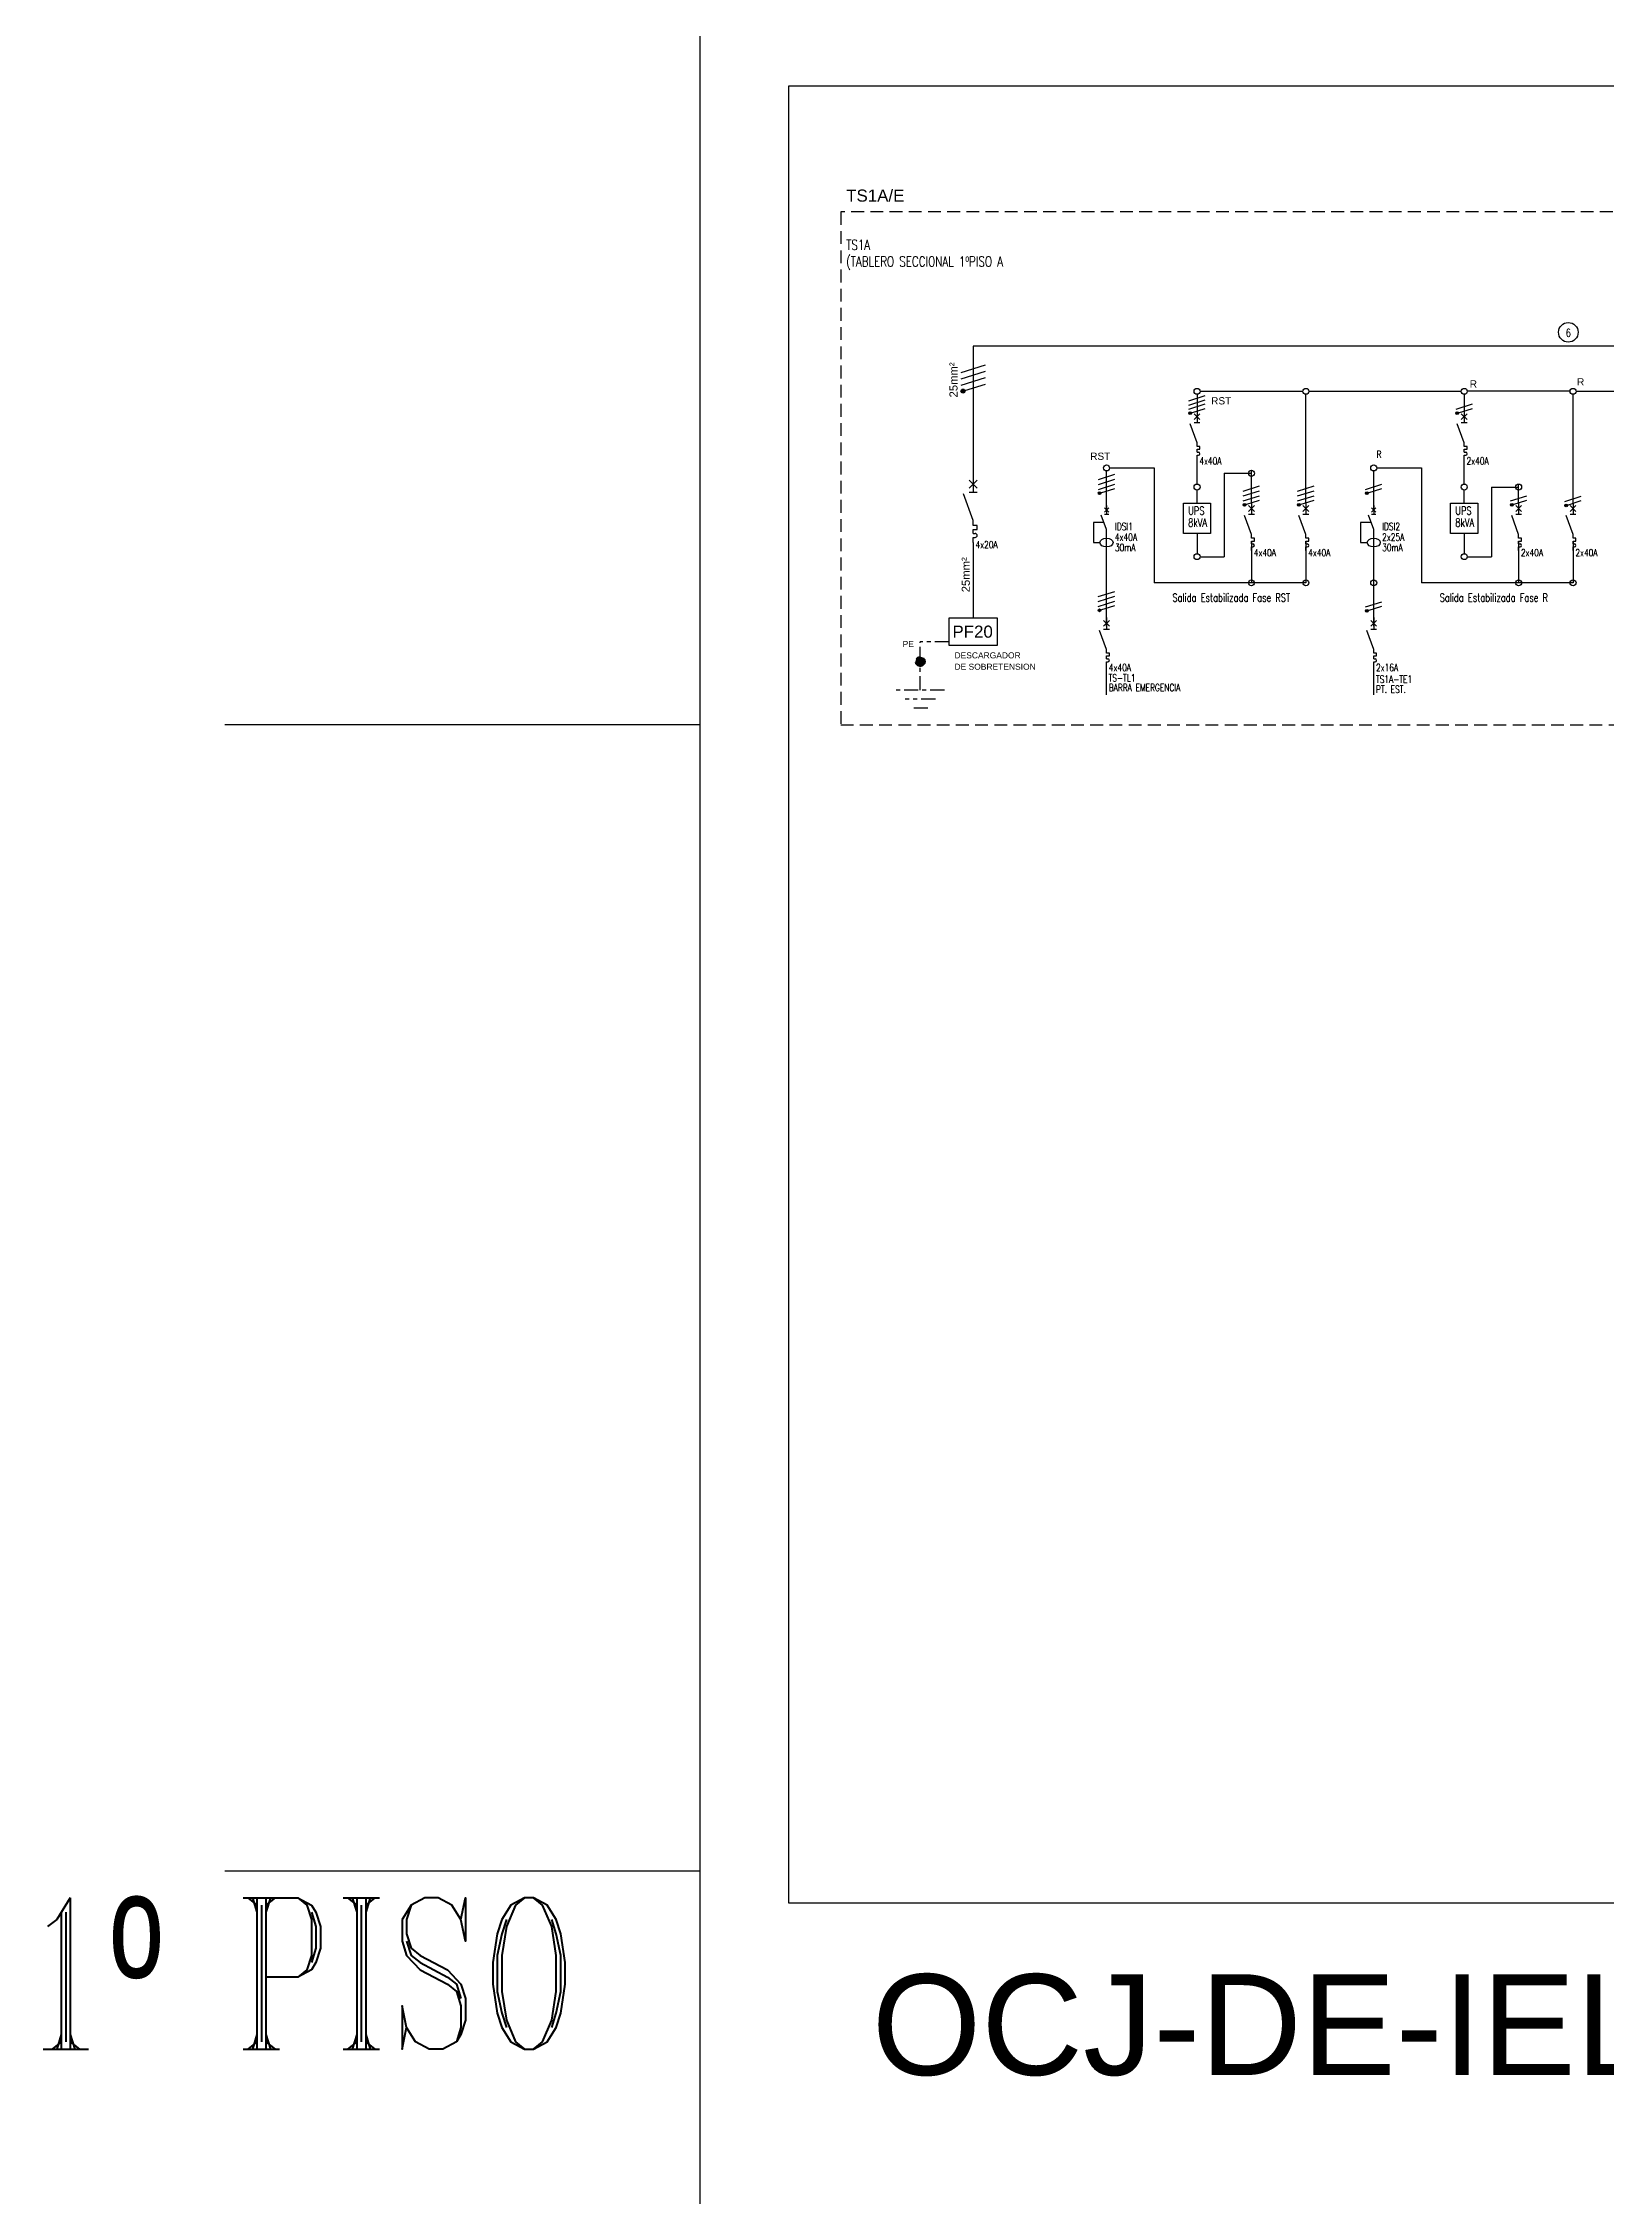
# Model space of a CAD drawing. Extents: x 3521 to 3783, y 1252 to 1654.
# Drawn here: x 3558.8 to 3597.6, y 1438.9 to 1492.3 of the extents above; entities that cross this region are included whole.
import ezdxf
from ezdxf.enums import TextEntityAlignment as Align

# ---------------------------------------------------------------- set-up
doc = ezdxf.new("R2010")
doc.units = 0
doc.linetypes.add('OCJ-ESQUEMAS UNIFILARES-CORREGIDOS IDO-REV.br$0$DASHED', pattern=[19.05, 12.7, -6.35])
doc.linetypes.add('OCJ-ESQUEMAS UNIFILARES-CORREGIDOS IDO-REV.br$0$EJE_5', pattern=[7.1, 5, -1, 0.1, -1])
for name, color, linetype in [('OCJ-ESQUEMAS UNIFILARES-CORREGIDOS IDO-REV.br$0$00-IE', 1, 'Continuous'), ('OCJ-ESQUEMAS UNIFILARES-CORREGIDOS IDO-REV.br$0$00-IE-CABLES', 10, 'Continuous'), ('OCJ-ESQUEMAS UNIFILARES-CORREGIDOS IDO-REV.br$0$01-ELE-APARATOS', 170, 'Continuous'), ('OCJ-ESQUEMAS UNIFILARES-CORREGIDOS IDO-REV.br$0$CABLES', 10, 'Continuous'), ('OCJ-ESQUEMAS UNIFILARES-CORREGIDOS IDO-REV.br$0$ELECTRIC', 4, 'Continuous'), ('OCJ-ESQUEMAS UNIFILARES-CORREGIDOS IDO-REV.br$0$NOMBRE DE PLANOS', 6, 'Continuous'), ('OCJ-ESQUEMAS UNIFILARES-CORREGIDOS IDO-REV.br$0$PAT', 80, 'Continuous'), ('OCJ-ESQUEMAS UNIFILARES-CORREGIDOS IDO-REV.br$0$TEXTO', 7, 'Continuous'), ('OCJ-ESQUEMAS UNIFILARES-CORREGIDOS IDO-REV.br$0$Textos', 4, 'Continuous')]:
    doc.layers.add(name, color=color, linetype=linetype)
doc.styles.add('OCJ-ESQUEMAS UNIFILARES-CORREGIDOS IDO-REV.br$0$ARIAL', font='arial.ttf', dxfattribs={"height": 0.2})
doc.styles.add('OCJ-ESQUEMAS UNIFILARES-CORREGIDOS IDO-REV.br$0$COTAS', font='sanss___.ttf', dxfattribs={"width": 0.7})
doc.styles.add('OCJ-ESQUEMAS UNIFILARES-CORREGIDOS IDO-REV.br$0$Electricidad', font='ROMANS.SHX', dxfattribs={"width": 0.75, "height": 0.175})
doc.styles.add('OCJ-ESQUEMAS UNIFILARES-CORREGIDOS IDO-REV.br$0$ROMANT', font='ROMANT.shx', dxfattribs={"width": 0.7})
doc.styles.add('OCJ-ESQUEMAS UNIFILARES-CORREGIDOS IDO-REV.br$0$Standard', font='arial.ttf')

# ---------------------------------------------------------------- blocks, each defined once
blk = doc.blocks.new('OCJ-ESQUEMAS UNIFILARES-CORREGIDOS IDO-REV.br$0$Unif-Interruptor-Term')
for p, q in [((0, -1.013), (0.045, -1.013)), ((0, -1.103), (0.045, -1.103))]:
    blk.add_line(p, q)
for points in [[(-0.09, 0.177), (0.09, -0.003)], [(-0.09, -0.003), (0.09, 0.177)], [(0, 0.267), (0, -0.093)], [(0, -0.72), (-0.215, -0.128)], [(-0.09, -0.093), (0.09, -0.093)], [(0, -0.833), (0, -0.72)], [(0, -0.923), (0.09, -0.923), (0.09, -0.833), (0, -0.833)], [(0, -1.013), (0, -0.923)], [(0, -1.215), (0, -1.103)]]:
    blk.add_lwpolyline(points)
blk.add_arc((0.045, -1.058), 0.045, 270, 90)
blk = doc.blocks.new('OCJ-ESQUEMAS UNIFILARES-CORREGIDOS IDO-REV.br$0$Unif-Interruptor-Dif')
for points in [[(-0.068, 0.11), (0.068, -0.025)], [(-0.068, -0.025), (0.068, 0.11)], [(0, 0.177), (0, -0.093)], [(-0.081, -0.343), (-0.405, -0.343), (-0.405, -0.97), (-0.202, -0.97)], [(0, -0.565), (-0.162, -0.121)], [(-0.068, -0.093), (0.068, -0.093)], [(0, -1.308), (0, -0.565)]]:
    blk.add_lwpolyline(points)
blk.add_ellipse((0, -0.97), major_axis=(0.203, 0), ratio=0.670814)
blk = doc.blocks.new('OCJ-ESQUEMAS UNIFILARES-CORREGIDOS IDO-REV.br$0$ITM')
at = {"layer": 'OCJ-ESQUEMAS UNIFILARES-CORREGIDOS IDO-REV.br$0$01-ELE-APARATOS'}
for p, q in [((0, 0.225), (0.05, 0.225)), ((0, 0.125), (0.05, 0.125))]:
    blk.add_line(p, q, dxfattribs=at)
for points in [[(0, 1.65), (0, 1.25)], [(0, 0.55), (-0.239, 1.208)], [(-0.1, 1.55), (0.1, 1.35)], [(-0.1, 1.35), (0.1, 1.55)], [(-0.1, 1.25), (0.1, 1.25)], [(0, 0.425), (0, 0.55)], [(0, 0.325), (0.1, 0.325), (0.1, 0.425), (0, 0.425)], [(0, 0.225), (0, 0.325)], [(0, 0), (0, 0.125)]]:
    blk.add_lwpolyline(points, dxfattribs=at)
blk.add_arc((0.05, 0.175), 0.05, 270, 90, dxfattribs=at)

msp = doc.modelspace()

# ---------------------------------------------------------------- hatches: boundary and pattern name
at = {"layer": 'OCJ-ESQUEMAS UNIFILARES-CORREGIDOS IDO-REV.br$0$00-IE-CABLES'}
for points in [[(3587.241, 1483.141, 1), (3587.296, 1483.18, 1)], [(3593.869, 1483.141, 1), (3593.924, 1483.18, 1)], [(3584.997, 1481.152, 1), (3585.051, 1481.192, 1)], [(3588.591, 1480.865, 1), (3588.646, 1480.905, 1)], [(3589.941, 1480.865, 1), (3589.996, 1480.905, 1)], [(3591.624, 1481.152, 1), (3591.679, 1481.192, 1)], [(3595.219, 1480.865, 1), (3595.274, 1480.905, 1)], [(3596.569, 1480.851, 1), (3596.624, 1480.891, 1)], [(3584.995, 1478.249, 1), (3585.05, 1478.289, 1)], [(3591.623, 1478.235, 1), (3591.678, 1478.275, 1)]]:
    msp.add_hatch(color=256, dxfattribs=at).paths.add_polyline_path(points)
at = {"layer": 'OCJ-ESQUEMAS UNIFILARES-CORREGIDOS IDO-REV.br$0$CABLES'}
msp.add_hatch(color=256, dxfattribs=at).paths.add_polyline_path([(3581.674, 1483.735, 1), (3581.593, 1483.676, 1)])
at = {"layer": 'OCJ-ESQUEMAS UNIFILARES-CORREGIDOS IDO-REV.br$0$PAT', "linetype": 'OCJ-ESQUEMAS UNIFILARES-CORREGIDOS IDO-REV.br$0$EJE_5', "ltscale": 0.07}
h = msp.add_hatch(color=256, dxfattribs=at)
h.paths.add_polyline_path([(3580.454, 1476.999), (3580.694, 1476.999, 1)])
h.paths.add_polyline_path([(3580.694, 1476.999), (3580.574, 1476.999), (3580.574, 1476.879, 0.414214)])
h.paths.add_polyline_path([(3580.574, 1476.999), (3580.454, 1476.999, 0.414214), (3580.574, 1476.879)])

# ---------------------------------------------------------------- linework, layer by layer
at = {"layer": 'OCJ-ESQUEMAS UNIFILARES-CORREGIDOS IDO-REV.br$0$00-IE'}
for p, q in [((3581.887, 1484.824), (3581.887, 1481.601)), ((3605.493, 1484.824), (3581.887, 1484.824)), ((3581.887, 1479.951), (3581.887, 1478.08))]:
    msp.add_line(p, q, dxfattribs=at)
at = {"layer": 'OCJ-ESQUEMAS UNIFILARES-CORREGIDOS IDO-REV.br$0$00-IE-CABLES'}
for p, q in [((3575.107, 1637.447), (3575.107, 1285.628)), ((3587.44, 1483.627), (3587.44, 1483.001)), ((3587.514, 1483.701), (3590.066, 1483.701)), ((3590.14, 1480.925), (3590.14, 1483.627)), ((3590.214, 1483.701), (3593.993, 1483.701)), ((3594.068, 1483.627), (3594.068, 1483.001)), ((3596.693, 1483.701), (3594.142, 1483.701)), ((3596.768, 1480.925), (3596.768, 1483.627)), ((3596.842, 1483.701), (3599.393, 1483.701)), ((3587.44, 1481.4), (3587.44, 1482.102)), ((3594.068, 1481.4), (3594.068, 1482.102)), ((3585.195, 1480.725), (3585.195, 1481.727)), ((3585.269, 1481.801), (3586.38, 1481.801)), ((3586.38, 1481.801), (3586.38, 1478.951)), ((3588.115, 1481.668), (3588.79, 1481.668)), ((3588.115, 1481.668), (3588.115, 1479.6)), ((3588.79, 1480.925), (3588.79, 1481.742)), ((3591.823, 1480.725), (3591.823, 1481.727)), ((3591.897, 1481.801), (3593.008, 1481.801)), ((3593.008, 1481.801), (3593.008, 1478.951)), ((3587.44, 1480.925), (3587.44, 1481.252)), ((3594.068, 1480.925), (3594.068, 1481.252)), ((3594.743, 1481.326), (3595.418, 1481.326)), ((3594.743, 1481.326), (3594.743, 1479.6)), ((3595.418, 1480.925), (3595.418, 1481.4)), ((3587.44, 1480.175), (3587.44, 1479.674)), ((3588.79, 1479.975), (3588.79, 1478.951)), ((3590.14, 1479.975), (3590.14, 1478.951)), ((3594.068, 1480.175), (3594.068, 1479.674)), ((3595.418, 1479.975), (3595.418, 1478.951)), ((3596.768, 1479.975), (3596.768, 1478.951)), ((3585.194, 1477.875), (3585.195, 1479.679)), ((3587.514, 1479.6), (3588.115, 1479.6)), ((3591.822, 1477.875), (3591.823, 1479.679)), ((3594.142, 1479.6), (3594.743, 1479.6)), ((3590.14, 1478.951), (3586.38, 1478.951)), ((3588.79, 1478.951), (3588.716, 1478.951)), ((3590.14, 1478.951), (3590.066, 1478.951)), ((3590.14, 1478.951), (3590.066, 1478.951)), ((3591.822, 1477.875), (3591.822, 1478.877)), ((3596.768, 1478.951), (3593.008, 1478.951)), ((3595.418, 1478.951), (3595.343, 1478.951)), ((3596.768, 1478.951), (3596.693, 1478.951)), ((3596.768, 1478.951), (3596.693, 1478.951)), ((3585.194, 1476.174), (3585.194, 1476.976)), ((3591.822, 1476.174), (3591.822, 1476.976)), ((3575.107, 1475.431), (3563.321, 1475.431)), ((3575.107, 1446.998), (3563.321, 1446.998))]:
    msp.add_line(p, q, dxfattribs=at)
for points in [[(3587.236, 1483.466), (3587.643, 1483.594)], [(3587.236, 1483.358), (3587.643, 1483.486)], [(3587.236, 1483.258), (3587.643, 1483.387)], [(3587.3, 1483.171), (3587.643, 1483.279)], [(3593.864, 1483.258), (3594.271, 1483.387)], [(3593.928, 1483.171), (3594.271, 1483.279)], [(3584.992, 1481.514), (3585.399, 1481.643)], [(3584.992, 1481.392), (3585.399, 1481.521)], [(3584.992, 1481.27), (3585.399, 1481.399)], [(3585.056, 1481.182), (3585.399, 1481.291)], [(3588.586, 1481.227), (3588.993, 1481.356)], [(3588.586, 1481.105), (3588.993, 1481.234)], [(3588.586, 1480.983), (3588.993, 1481.112)], [(3588.65, 1480.895), (3588.993, 1481.004)], [(3589.936, 1481.227), (3590.343, 1481.356)], [(3589.936, 1481.105), (3590.343, 1481.234)], [(3589.936, 1480.983), (3590.343, 1481.112)], [(3590, 1480.895), (3590.343, 1481.004)], [(3591.62, 1481.27), (3592.027, 1481.399)], [(3591.684, 1481.182), (3592.027, 1481.291)], [(3595.214, 1480.983), (3595.621, 1481.112)], [(3595.278, 1480.895), (3595.621, 1481.004)], [(3596.564, 1480.969), (3596.971, 1481.098)], [(3596.628, 1480.881), (3596.971, 1480.99)], [(3584.991, 1478.611), (3585.398, 1478.74)], [(3584.991, 1478.489), (3585.398, 1478.618)], [(3584.991, 1478.367), (3585.398, 1478.496)], [(3585.055, 1478.279), (3585.398, 1478.388)], [(3591.619, 1478.353), (3592.026, 1478.482)], [(3591.683, 1478.265), (3592.026, 1478.374)]]:
    msp.add_lwpolyline(points, dxfattribs=at)
at = {"layer": 'OCJ-ESQUEMAS UNIFILARES-CORREGIDOS IDO-REV.br$0$00-IE-CABLES', "color": 3}
msp.add_lwpolyline([(3581.288, 1478.08), (3582.486, 1478.08), (3582.486, 1477.399), (3581.288, 1477.399)], close=True, dxfattribs=at)
at = {"layer": 'OCJ-ESQUEMAS UNIFILARES-CORREGIDOS IDO-REV.br$0$00-IE-CABLES'}
for centre, radius in [((3587.44, 1483.701), 0.0741), ((3590.14, 1483.701), 0.0741), ((3594.068, 1483.701), 0.0741), ((3596.768, 1483.701), 0.0741), ((3587.268, 1483.16), 0.0338), ((3593.896, 1483.16), 0.0338), ((3585.195, 1481.801), 0.0741), ((3588.79, 1481.668), 0.0741), ((3591.823, 1481.801), 0.0741), ((3585.024, 1481.172), 0.0338), ((3587.44, 1481.326), 0.0741), ((3588.618, 1480.885), 0.0338), ((3589.968, 1480.885), 0.0338), ((3591.652, 1481.172), 0.0338), ((3594.068, 1481.326), 0.0741), ((3595.246, 1480.885), 0.0338), ((3595.418, 1481.326), 0.0741), ((3596.596, 1480.871), 0.0338), ((3587.44, 1479.6), 0.0741), ((3594.068, 1479.6), 0.0741), ((3588.79, 1478.951), 0.0741), ((3590.14, 1478.951), 0.0741), ((3590.14, 1478.951), 0.0741), ((3591.822, 1478.951), 0.0741), ((3595.418, 1478.951), 0.0741), ((3596.768, 1478.951), 0.0741), ((3596.768, 1478.951), 0.0741), ((3585.023, 1478.269), 0.0338), ((3591.651, 1478.255), 0.0338)]:
    msp.add_circle(centre, radius, dxfattribs=at)
at = {"layer": 'OCJ-ESQUEMAS UNIFILARES-CORREGIDOS IDO-REV.br$0$01-ELE-APARATOS'}
for points in [[(3587.777, 1480.175), (3587.102, 1480.175), (3587.102, 1480.925), (3587.777, 1480.925)], [(3594.405, 1480.175), (3593.73, 1480.175), (3593.73, 1480.925), (3594.405, 1480.925)]]:
    msp.add_lwpolyline(points, close=True, dxfattribs=at)
at = {"layer": 'OCJ-ESQUEMAS UNIFILARES-CORREGIDOS IDO-REV.br$0$CABLES'}
for points in [[(3581.586, 1484.171), (3582.189, 1484.362)], [(3581.586, 1484.011), (3582.189, 1484.202)], [(3581.586, 1483.851), (3582.189, 1484.042)], [(3581.681, 1483.721), (3582.189, 1483.882)]]:
    msp.add_lwpolyline(points, dxfattribs=at)
msp.add_circle((3581.633, 1483.706), 0.05, dxfattribs=at)
at = {"layer": 'OCJ-ESQUEMAS UNIFILARES-CORREGIDOS IDO-REV.br$0$ELECTRIC', "linetype": 'OCJ-ESQUEMAS UNIFILARES-CORREGIDOS IDO-REV.br$0$DASHED', "ltscale": 0.025}
msp.add_lwpolyline([(3578.602, 1475.431), (3644.902, 1475.431), (3644.902, 1488.15), (3578.602, 1488.15)], close=True, dxfattribs=at)
at = {"layer": 'OCJ-ESQUEMAS UNIFILARES-CORREGIDOS IDO-REV.br$0$NOMBRE DE PLANOS'}
msp.add_lwpolyline([(3577.304, 1446.208), (3650.446, 1446.208), (3650.446, 1491.271), (3577.304, 1491.271)], close=True, dxfattribs=at)
at = {"layer": 'OCJ-ESQUEMAS UNIFILARES-CORREGIDOS IDO-REV.br$0$PAT', "linetype": 'OCJ-ESQUEMAS UNIFILARES-CORREGIDOS IDO-REV.br$0$EJE_5', "ltscale": 0.07}
for p, q in [((3581.288, 1477.485), (3580.574, 1477.485)), ((3580.574, 1477.015), (3580.574, 1477.485)), ((3580.574, 1476.29), (3580.574, 1476.999)), ((3581.174, 1476.29), (3579.974, 1476.29)), ((3580.949, 1476.065), (3580.199, 1476.065)), ((3580.762, 1475.84), (3580.387, 1475.84))]:
    msp.add_line(p, q, dxfattribs=at)
msp.add_circle((3580.574, 1476.999), 0.12, dxfattribs=at)
msp.add_circle((3580.574, 1476.999), 0.12, dxfattribs=at)
at = {"layer": 'OCJ-ESQUEMAS UNIFILARES-CORREGIDOS IDO-REV.br$0$TEXTO'}
msp.add_circle((3596.65, 1485.165), 0.244, dxfattribs=at)

# ---------------------------------------------------------------- block references
at = {"layer": 'OCJ-ESQUEMAS UNIFILARES-CORREGIDOS IDO-REV.br$0$01-ELE-APARATOS', "xscale": 0.7999999999999546, "yscale": 0.7999999999999546, "zscale": 0.7999999999999546}
for name, p in [('OCJ-ESQUEMAS UNIFILARES-CORREGIDOS IDO-REV.br$0$Unif-Interruptor-Term', (3587.44, 1483.001)), ('OCJ-ESQUEMAS UNIFILARES-CORREGIDOS IDO-REV.br$0$Unif-Interruptor-Term', (3594.068, 1483.001)), ('OCJ-ESQUEMAS UNIFILARES-CORREGIDOS IDO-REV.br$0$Unif-Interruptor-Term', (3588.79, 1480.725)), ('OCJ-ESQUEMAS UNIFILARES-CORREGIDOS IDO-REV.br$0$Unif-Interruptor-Term', (3590.14, 1480.725)), ('OCJ-ESQUEMAS UNIFILARES-CORREGIDOS IDO-REV.br$0$Unif-Interruptor-Term', (3595.418, 1480.725)), ('OCJ-ESQUEMAS UNIFILARES-CORREGIDOS IDO-REV.br$0$Unif-Interruptor-Term', (3596.768, 1480.725)), ('OCJ-ESQUEMAS UNIFILARES-CORREGIDOS IDO-REV.br$0$Unif-Interruptor-Dif', (3585.195, 1480.725)), ('OCJ-ESQUEMAS UNIFILARES-CORREGIDOS IDO-REV.br$0$Unif-Interruptor-Dif', (3591.823, 1480.725)), ('OCJ-ESQUEMAS UNIFILARES-CORREGIDOS IDO-REV.br$0$Unif-Interruptor-Term', (3585.194, 1477.875)), ('OCJ-ESQUEMAS UNIFILARES-CORREGIDOS IDO-REV.br$0$Unif-Interruptor-Term', (3591.822, 1477.875))]:
    msp.add_blockref(name, p, dxfattribs=at)
at = {"layer": 'OCJ-ESQUEMAS UNIFILARES-CORREGIDOS IDO-REV.br$0$01-ELE-APARATOS'}
msp.add_blockref('OCJ-ESQUEMAS UNIFILARES-CORREGIDOS IDO-REV.br$0$ITM', (3581.887, 1479.951), dxfattribs=at)

# ---------------------------------------------------------------- texts
at = {"style": 'OCJ-ESQUEMAS UNIFILARES-CORREGIDOS IDO-REV.br$0$ROMANT', "width": 0.7}
msp.add_text('1º PISO', height=3.75, dxfattribs=at).set_placement((3565.18, 1442.583), align=Align.CENTER)
at = {"layer": 'OCJ-ESQUEMAS UNIFILARES-CORREGIDOS IDO-REV.br$0$NOMBRE DE PLANOS', "insert": (3579.372, 1444.439), "char_height": 2.5, "attachment_point": 1, "style": 'OCJ-ESQUEMAS UNIFILARES-CORREGIDOS IDO-REV.br$0$Standard'}
msp.add_mtext_dynamic_manual_height_columns('OCJ-DE-IEL-UNI-000-011', width=92.70233, gutter_width=12.5, heights=[0], dxfattribs=at)
at = {"layer": 'OCJ-ESQUEMAS UNIFILARES-CORREGIDOS IDO-REV.br$0$TEXTO'}
for s, height, style, p in [('TS1A/E', 0.3, 'OCJ-ESQUEMAS UNIFILARES-CORREGIDOS IDO-REV.br$0$ARIAL', (3578.737, 1488.406)), ('R', 0.18, 'OCJ-ESQUEMAS UNIFILARES-CORREGIDOS IDO-REV.br$0$Standard', (3594.204, 1483.795)), ('R', 0.18, 'OCJ-ESQUEMAS UNIFILARES-CORREGIDOS IDO-REV.br$0$Standard', (3596.865, 1483.847)), ('RST', 0.18, 'OCJ-ESQUEMAS UNIFILARES-CORREGIDOS IDO-REV.br$0$Standard', (3587.788, 1483.376)), ('RST', 0.18, 'OCJ-ESQUEMAS UNIFILARES-CORREGIDOS IDO-REV.br$0$Standard', (3584.788, 1482.001)), ('PE', 0.15, 'OCJ-ESQUEMAS UNIFILARES-CORREGIDOS IDO-REV.br$0$ARIAL', (3580.138, 1477.358)), ('DESCARGADOR ', 0.15, 'OCJ-ESQUEMAS UNIFILARES-CORREGIDOS IDO-REV.br$0$ARIAL', (3581.424, 1477.077)), ('DE SOBRETENSION', 0.15, 'OCJ-ESQUEMAS UNIFILARES-CORREGIDOS IDO-REV.br$0$ARIAL', (3581.424, 1476.795))]:
    msp.add_text(s, height=height, dxfattribs=dict(at, style=style)).set_placement(p)
at = {"layer": 'OCJ-ESQUEMAS UNIFILARES-CORREGIDOS IDO-REV.br$0$TEXTO', "style": 'OCJ-ESQUEMAS UNIFILARES-CORREGIDOS IDO-REV.br$0$Electricidad', "width": 0.75}
for s, height, p in [('TS1A', 0.25, (3578.737, 1487.211)), ('(TABLERO SECCIONAL 1ºPISO A', 0.25, (3578.737, 1486.795)), ('6', 0.2, (3596.586, 1485.055)), ('4x40A', 0.18, (3587.497, 1481.885)), ('R', 0.18, (3591.893, 1482.048)), ('2x40A', 0.18, (3594.125, 1481.885)), ('IDSI1', 0.18, (3585.404, 1480.259)), ('8kVA', 0.2, (3587.219, 1480.344)), ('UPS ', 0.2, (3587.219, 1480.641)), ('IDSI2', 0.18, (3592.032, 1480.259)), ('8kVA', 0.2, (3593.846, 1480.344)), ('UPS ', 0.2, (3593.846, 1480.641)), ('4x20A', 0.18, (3581.944, 1479.808)), ('4x40A', 0.18, (3585.404, 1479.995)), ('30mA', 0.18, (3585.404, 1479.738)), ('2x25A', 0.18, (3592.032, 1479.995)), ('30mA', 0.18, (3592.032, 1479.738)), ('4x40A', 0.18, (3588.847, 1479.609)), ('4x40A', 0.18, (3590.197, 1479.609)), ('2x40A', 0.18, (3595.475, 1479.609)), ('2x40A', 0.18, (3596.825, 1479.609)), ('Salida Estabilizada Fase RST', 0.2, (3586.83, 1478.483)), ('Salida Estabilizada Fase R', 0.2, (3593.458, 1478.483)), ('TS-TL1', 0.18, (3585.247, 1476.502)), ('4x40A', 0.18, (3585.251, 1476.759)), ('TS1A-TE1', 0.18, (3591.879, 1476.47)), ('2x16A', 0.18, (3591.879, 1476.759)), ('BARRA EMERGENCIA', 0.18, (3585.251, 1476.262)), ('PT. EST.', 0.18, (3591.879, 1476.221))]:
    msp.add_text(s, height=height, dxfattribs=at).set_placement(p)
at = {"layer": 'OCJ-ESQUEMAS UNIFILARES-CORREGIDOS IDO-REV.br$0$TEXTO', "style": 'OCJ-ESQUEMAS UNIFILARES-CORREGIDOS IDO-REV.br$0$ARIAL'}
for p in [(3581.499, 1483.984), (3581.803, 1479.151)]:
    msp.add_text('25mm²', height=0.2, rotation=90, dxfattribs=at).set_placement(p, align=Align.CENTER)
at = {"layer": 'OCJ-ESQUEMAS UNIFILARES-CORREGIDOS IDO-REV.br$0$Textos', "style": 'OCJ-ESQUEMAS UNIFILARES-CORREGIDOS IDO-REV.br$0$COTAS'}
msp.add_text('PF20', height=0.3, dxfattribs=at).set_placement((3581.373, 1477.59))

doc.saveas('drawing.dxf')
